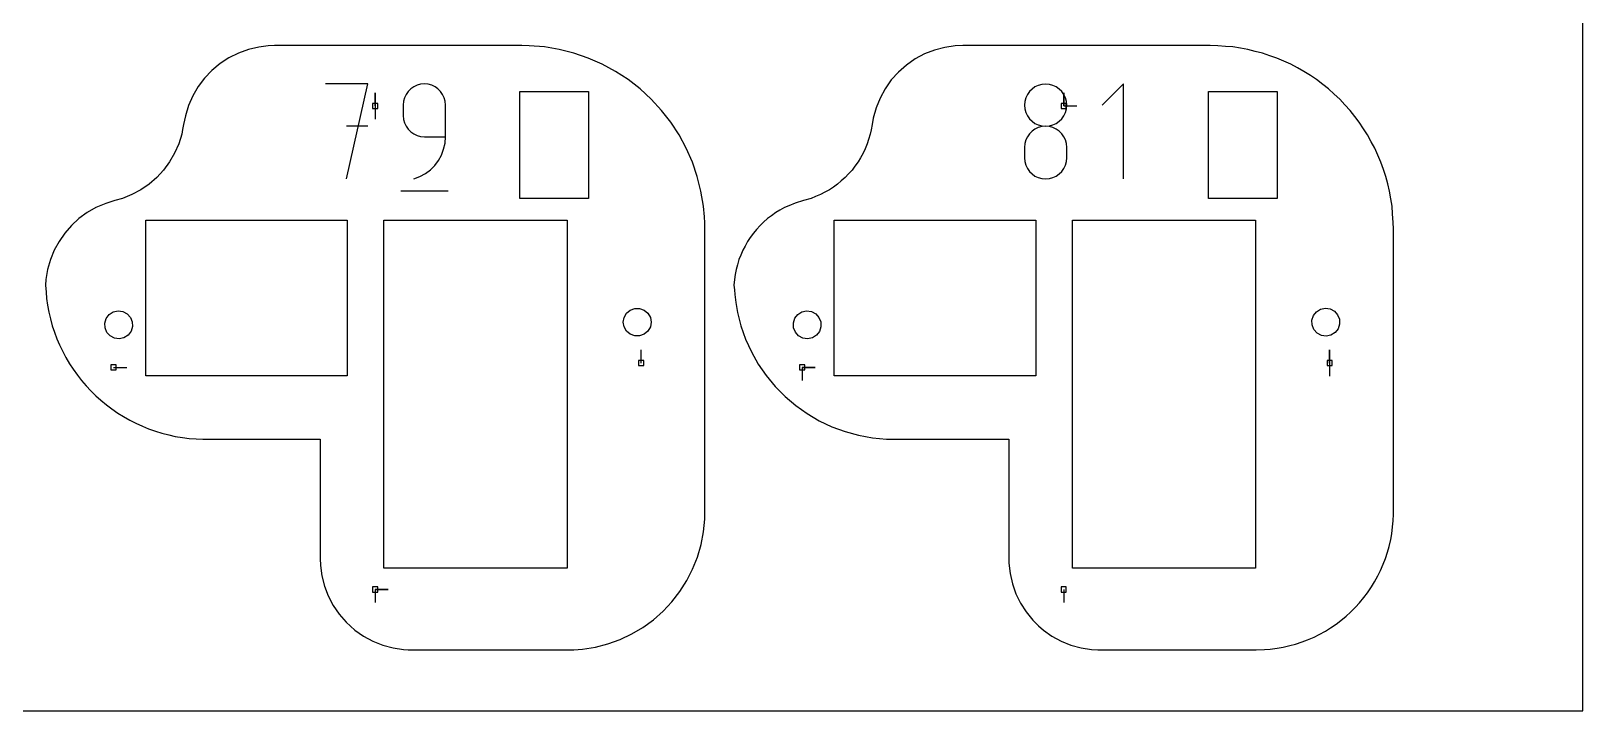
# Model space of a CAD drawing. Extents: x 0 to 400, y 0 to 400.
# Drawn here: x 230.6 to 400, y 0 to 74.3 of the extents above; entities that cross this region are included whole.
import ezdxf

# ---------------------------------------------------------------- set-up
doc = ezdxf.new("R2010")
doc.units = 0

msp = doc.modelspace()

# ---------------------------------------------------------------- linework, layer by layer
at = {"layer": 'annotation', "color": 1}
for p, q in [((267.33262, 68.474554), (262.722403, 68.474554)), ((265.027837, 58.107256), (267.33262, 68.474554)), ((272.039922, 67.932045), (271.762256, 67.654107)), ((272.361311, 68.159593), (272.039922, 67.932045)), ((272.719863, 68.330216), (272.361311, 68.159593)), ((273.109018, 68.437381), (272.719863, 68.330216)), ((273.522215, 68.474554), (273.109018, 68.437381)), ((273.936268, 68.437381), (273.522215, 68.474554)), ((273.522215, 68.474554), (273.522215, 68.474554)), ((274.325878, 68.330216), (273.936268, 68.437381)), ((274.684564, 68.159593), (274.325878, 68.330216)), ((275.005846, 67.932045), (274.684564, 68.159593)), ((275.283244, 67.654107), (275.005846, 67.932045)), ((339.858, 67.919938), (339.580388, 67.642544)), ((340.179368, 68.147156), (339.858, 67.919938)), ((340.537947, 68.317609), (340.179368, 68.147156)), ((340.927192, 68.424712), (340.537947, 68.317609)), ((341.340561, 68.461877), (340.927192, 68.424712)), ((341.753929, 68.424712), (341.340561, 68.461877)), ((341.340561, 68.461877), (341.340561, 68.461877)), ((342.143174, 68.317609), (341.753929, 68.424712)), ((342.501753, 68.147156), (342.143174, 68.317609)), ((342.823121, 67.919938), (342.501753, 68.147156)), ((343.100734, 67.642544), (342.823121, 67.919938)), ((349.835589, 68.474554), (347.530806, 66.169121)), ((349.835589, 58.107256), (349.835589, 68.474554)), ((268.150265, 66.067504), (268.150265, 67.496254)), ((268.150265, 66.067504), (268.150265, 67.496254)), ((268.150265, 67.496254), (268.150265, 66.067504)), ((271.257201, 66.583286), (271.220032, 66.169121)), ((271.220032, 66.169121), (271.220032, 65.016404)), ((271.364335, 66.973194), (271.257201, 66.583286)), ((271.534874, 67.332312), (271.364335, 66.973194)), ((271.762256, 67.654107), (271.534874, 67.332312)), ((275.510279, 67.332312), (275.283244, 67.654107)), ((275.680469, 66.973194), (275.510279, 67.332312)), ((275.787336, 66.583286), (275.680469, 66.973194)), ((275.824398, 66.169121), (275.787336, 66.583286)), ((275.824398, 62.711621), (275.824398, 66.169121)), ((275.824398, 66.169121), (275.824398, 66.169121)), ((339.075526, 66.575174), (339.038378, 66.162945)), ((339.038378, 66.162945), (339.038378, 66.162945)), ((339.038378, 66.162945), (339.075547, 65.74878)), ((339.182606, 66.963575), (339.075526, 66.575174)), ((339.353075, 67.321561), (339.182606, 66.963575)), ((339.580388, 67.642544), (339.353075, 67.321561)), ((343.328046, 67.321561), (343.100734, 67.642544)), ((343.313197, 66.067504), (343.313197, 67.496254)), ((343.313197, 66.067504), (343.313197, 67.496254)), ((343.313197, 67.496254), (343.313197, 66.067504)), ((343.498515, 66.963575), (343.328046, 67.321561)), ((343.605596, 66.575174), (343.498515, 66.963575)), ((343.605574, 65.74878), (343.642743, 66.162945)), ((343.642743, 66.162945), (343.605596, 66.575174)), ((343.642743, 66.162945), (343.642743, 66.162945)), ((268.150265, 66.067504), (268.150264, 64.638755)), ((271.220032, 65.016404), (271.220032, 65.016404)), ((271.220032, 65.016404), (271.257201, 64.602262)), ((271.257201, 64.602262), (271.364335, 64.212413)), ((339.075547, 65.74878), (339.182681, 65.358872)), ((339.182681, 65.358872), (339.353219, 64.999753)), ((339.353219, 64.999753), (339.580602, 64.677958)), ((339.580602, 64.677958), (339.858268, 64.40002)), ((339.858268, 64.40002), (340.179657, 64.172473)), ((342.501464, 64.172473), (342.822854, 64.40002)), ((342.822854, 64.40002), (343.10052, 64.677958)), ((343.10052, 64.677958), (343.327902, 64.999753)), ((343.313197, 66.067504), (344.741947, 66.067504)), ((343.327902, 64.999753), (343.49844, 65.358872)), ((343.49844, 65.358872), (343.605574, 65.74878)), ((267.33262, 63.857836), (265.027837, 63.857836)), ((271.364335, 64.212413), (271.534874, 63.853381)), ((271.534874, 63.853381), (271.762256, 63.531689)), ((271.762256, 63.531689), (272.039922, 63.253859)), ((272.039922, 63.253859), (272.361311, 63.026414)), ((272.361311, 63.026414), (272.719863, 62.855878)), ((272.719863, 62.855878), (273.109018, 62.748772)), ((273.109018, 62.748772), (273.522215, 62.711621)), ((273.522215, 62.711621), (275.824398, 62.711621)), ((275.773426, 62.012625), (275.824398, 62.711621)), ((339.353075, 62.715462), (339.182606, 62.356456)), ((339.580388, 63.037176), (339.353075, 62.715462)), ((339.858, 63.315059), (339.580388, 63.037176)), ((340.179368, 63.542573), (339.858, 63.315059)), ((340.537947, 63.71318), (340.179368, 63.542573)), ((340.179657, 64.172473), (340.538209, 64.00185)), ((340.927192, 63.820338), (340.537947, 63.71318)), ((340.538209, 64.00185), (340.927364, 63.894685)), ((341.340561, 63.857511), (340.927192, 63.820338)), ((340.927364, 63.894685), (341.340561, 63.857511)), ((341.340561, 63.857511), (341.753758, 63.894685)), ((341.753929, 63.82036), (341.340561, 63.857511)), ((341.340561, 63.857511), (341.340561, 63.857511)), ((341.340561, 63.857511), (341.340561, 63.857511)), ((341.753758, 63.894685), (342.142912, 64.00185)), ((342.143174, 63.713254), (341.753929, 63.82036)), ((342.142912, 64.00185), (342.501464, 64.172473)), ((342.501753, 63.542718), (342.143174, 63.713254)), ((342.823121, 63.315273), (342.501753, 63.542718)), ((343.100734, 63.037443), (342.823121, 63.315273)), ((343.328046, 62.715751), (343.100734, 63.037443)), ((343.498515, 62.356719), (343.328046, 62.715751)), ((275.38439, 60.704486), (275.624676, 61.340763)), ((275.624676, 61.340763), (275.773426, 62.012625)), ((339.075526, 61.966699), (339.038378, 61.552728)), ((339.038378, 61.552728), (339.038378, 60.405862)), ((339.182606, 62.356456), (339.075526, 61.966699)), ((343.605596, 61.96687), (343.498515, 62.356719)), ((343.642743, 61.552728), (343.605596, 61.96687)), ((343.642743, 60.405862), (343.642743, 61.552728)), ((343.642743, 61.552728), (343.642743, 61.552728)), ((274.176772, 59.093654), (274.654194, 59.572482)), ((274.654194, 59.572482), (275.058815, 60.112243)), ((275.058815, 60.112243), (275.38439, 60.704486)), ((339.038378, 60.405862), (339.038378, 60.405862)), ((339.038378, 60.405862), (339.075547, 59.991921)), ((339.075547, 59.991921), (339.182681, 59.60261)), ((339.182681, 59.60261), (339.353219, 59.244357)), ((343.327902, 59.244357), (343.49844, 59.60261)), ((343.49844, 59.60261), (343.605574, 59.991921)), ((343.605574, 59.991921), (343.642743, 60.405862)), ((272.370148, 58.107256), (273.028505, 58.352591)), ((272.370148, 58.107256), (272.370148, 58.107256)), ((273.028505, 58.352591), (273.632794, 58.684207)), ((273.632794, 58.684207), (274.176772, 59.093654)), ((339.353219, 59.244357), (339.580602, 58.923587)), ((339.580602, 58.923587), (339.858268, 58.646728)), ((339.858268, 58.646728), (340.179657, 58.420207)), ((340.179657, 58.420207), (340.538209, 58.250449)), ((340.538209, 58.250449), (340.927364, 58.143881)), ((340.927364, 58.143881), (341.340561, 58.10693)), ((341.340561, 58.10693), (341.753758, 58.143881)), ((341.340561, 58.10693), (341.340561, 58.10693)), ((341.753758, 58.143881), (342.142912, 58.250449)), ((342.142912, 58.250449), (342.501464, 58.420207)), ((342.501464, 58.420207), (342.822854, 58.646728)), ((342.822854, 58.646728), (343.10052, 58.923587)), ((343.10052, 58.923587), (343.327902, 59.244357)), ((270.932341, 56.811343), (276.11599, 56.811343)), ((297.183563, 38.000627), (297.183563, 39.429377)), ((372.346495, 38.000627), (372.346495, 39.429377)), ((372.346495, 38.000627), (372.346495, 39.429377)), ((372.346495, 39.429377), (372.346495, 38.000627)), ((239.593216, 37.524377), (241.021966, 37.524377)), ((314.756149, 37.524377), (316.184899, 37.524377)), ((314.756149, 37.524377), (316.184899, 37.524377)), ((316.184899, 37.524377), (314.756149, 37.524377)), ((314.756149, 37.524377), (314.756149, 36.095628)), ((372.346495, 38.000627), (372.346495, 36.571878)), ((268.150265, 13.2675), (268.150264, 11.838751)), ((268.150265, 13.2675), (269.579014, 13.2675)), ((268.150265, 13.2675), (269.579014, 13.2675)), ((269.579014, 13.2675), (268.150265, 13.2675)), ((343.313197, 13.2675), (343.313197, 11.838751))]:
    msp.add_line(p, q, dxfattribs=at)
at = {"layer": 'boundary', "color": 5}
for p, q in [((252.187667, 71.336766), (251.214742, 70.702725)), ((253.227622, 71.853569), (252.187667, 71.336766)), ((254.320542, 72.246146), (253.227622, 71.853569)), ((255.451646, 72.509188), (254.320542, 72.246146)), ((256.468329, 72.637993), (255.451646, 72.509188)), ((257.144229, 72.667505), (256.468329, 72.637993)), ((277.89599, 72.667505), (257.144229, 72.667505)), ((284.144228, 72.667505), (277.89599, 72.667505)), ((284.970728, 72.650421), (284.144228, 72.667505)), ((286.618083, 72.513917), (284.970728, 72.650421)), ((288.248533, 72.241844), (286.618083, 72.513917)), ((289.850955, 71.836057), (288.248533, 72.241844)), ((291.414389, 71.299329), (289.850955, 71.836057)), ((292.928159, 70.635325), (291.414389, 71.299329)), ((327.102185, 71.202822), (326.14649, 70.540847)), ((328.128269, 71.749369), (327.102185, 71.202822)), ((329.210866, 72.173102), (328.128269, 71.749369)), ((330.335335, 72.468285), (329.210866, 72.173102)), ((331.465491, 72.630755), (330.335335, 72.468285)), ((332.307162, 72.667505), (331.465491, 72.630755)), ((351.526485, 72.667505), (332.307162, 72.667505)), ((359.307161, 72.667505), (351.526485, 72.667505)), ((360.133661, 72.650421), (359.307161, 72.667505)), ((360.971067, 72.581032), (360.133661, 72.650421)), ((361.781016, 72.513917), (360.971067, 72.581032)), ((362.609828, 72.375613), (361.781016, 72.513917)), ((363.411466, 72.241844), (362.609828, 72.375613)), ((364.22603, 72.035569), (363.411466, 72.241844)), ((365.013887, 71.836057), (364.22603, 72.035569)), ((365.808633, 71.56322), (365.013887, 71.836057)), ((366.577322, 71.299329), (365.808633, 71.56322)), ((367.346822, 70.961794), (366.577322, 71.299329)), ((250.322004, 69.960023), (249.521523, 69.1187)), ((251.214742, 70.702725), (250.322004, 69.960023)), ((294.38193, 69.848585), (292.928159, 70.635325)), ((295.765766, 68.944479), (294.38193, 69.848585)), ((325.274108, 69.772401), (324.496833, 68.90787)), ((326.14649, 70.540847), (325.274108, 69.772401)), ((368.091092, 70.635325), (367.346822, 70.961794)), ((368.830092, 70.235399), (368.091092, 70.635325)), ((369.544863, 69.848585), (368.830092, 70.235399)), ((370.248313, 69.388998), (369.544863, 69.848585)), ((248.824126, 68.190137), (248.239246, 67.186892)), ((249.521523, 69.1187), (248.824126, 68.190137)), ((297.070211, 67.929189), (295.765766, 68.944479)), ((298.286363, 66.809641), (297.070211, 67.929189)), ((323.825181, 67.958952), (323.268234, 66.938477)), ((324.496833, 68.90787), (323.825181, 67.958952)), ((370.928699, 68.944479), (370.248313, 69.388998)), ((371.591792, 68.428373), (370.928699, 68.944479)), ((372.233144, 67.929189), (371.591792, 68.428373)), ((372.851354, 67.360085), (372.233144, 67.929189)), ((247.774789, 66.122525), (247.437038, 65.011439)), ((248.239246, 67.186892), (247.774789, 66.122525)), ((299.40591, 65.593491), (298.286363, 66.809641)), ((323.268234, 66.938477), (322.833522, 65.860239)), ((373.449295, 66.809641), (372.851354, 67.360085)), ((374.018399, 66.191431), (373.449295, 66.809641)), ((374.568843, 65.593491), (374.018399, 66.191431)), ((247.437038, 65.011439), (247.240821, 64.054045)), ((300.421048, 64.289262), (299.40591, 65.593491)), ((322.526925, 64.738831), (322.403754, 64.054045)), ((322.833522, 65.860239), (322.526925, 64.738831)), ((375.084863, 64.93052), (374.568843, 65.593491)), ((375.583991, 64.289246), (375.084863, 64.93052)), ((247.028434, 62.97398), (246.698625, 61.923805)), ((247.130808, 63.491562), (247.028434, 62.97398)), ((247.240821, 64.054045), (247.130808, 63.491562)), ((301.325306, 62.905209), (300.421048, 64.289262)), ((302.112047, 61.451438), (301.325306, 62.905209)), ((322.191367, 62.97398), (322.019397, 62.426395)), ((322.286552, 63.454802), (322.191367, 62.97398)), ((322.403754, 64.054045), (322.286552, 63.454802)), ((376.043665, 63.585674), (375.583991, 64.289246)), ((376.488239, 62.905209), (376.043665, 63.585674)), ((376.888165, 62.166209), (376.488239, 62.905209)), ((246.698625, 61.923805), (246.255389, 60.91624)), ((302.776049, 59.937666), (302.112047, 61.451438)), ((321.630444, 61.398438), (321.418322, 60.91624)), ((321.861557, 61.923805), (321.630444, 61.398438)), ((322.019397, 62.426395), (321.861557, 61.923805)), ((377.274979, 61.451438), (376.888165, 62.166209)), ((377.612514, 60.681937), (377.274979, 61.451438)), ((245.704099, 59.963494), (245.051441, 59.07711)), ((246.255389, 60.91624), (245.704099, 59.963494)), ((303.312776, 58.374231), (302.776049, 59.937666)), ((320.526721, 59.501314), (320.214374, 59.07711)), ((320.867032, 59.963494), (320.526721, 59.501314)), ((321.130867, 60.419457), (320.867032, 59.963494)), ((321.418322, 60.91624), (321.130867, 60.419457)), ((377.938982, 59.937666), (377.612514, 60.681937)), ((378.211818, 59.14292), (377.938982, 59.937666)), ((244.305314, 58.26783), (243.474757, 57.545455)), ((245.051441, 59.07711), (244.305314, 58.26783)), ((303.718566, 56.771812), (303.312776, 58.374231)), ((319.035176, 57.891167), (318.63769, 57.545455)), ((319.468247, 58.26783), (319.035176, 57.891167)), ((319.825327, 58.655133), (319.468247, 58.26783)), ((320.214374, 59.07711), (319.825327, 58.655133)), ((378.475708, 58.374231), (378.211818, 59.14292)), ((378.681985, 57.559668), (378.475708, 58.374231)), ((240.581544, 55.981426), (239.740825, 55.733697)), ((241.601525, 56.395288), (240.581544, 55.981426)), ((242.569837, 56.918745), (241.601525, 56.395288)), ((243.474757, 57.545455), (242.569837, 56.918745)), ((303.99064, 55.141358), (303.718566, 56.771812)), ((315.744477, 55.981426), (314.903758, 55.733697)), ((316.232616, 56.179491), (315.744477, 55.981426)), ((316.764457, 56.395288), (316.232616, 56.179491)), ((317.22787, 56.645803), (316.764457, 56.395288)), ((317.73277, 56.918745), (317.22787, 56.645803)), ((318.165844, 57.218674), (317.73277, 56.918745)), ((318.63769, 57.545455), (318.165844, 57.218674)), ((378.881499, 56.771812), (378.681985, 57.559668)), ((379.019803, 55.942998), (378.881499, 56.771812)), ((379.153572, 55.141358), (379.019803, 55.942998)), ((236.708089, 54.420165), (235.814323, 53.768406)), ((237.668371, 54.969221), (236.708089, 54.420165)), ((238.74794, 55.428679), (237.668371, 54.969221)), ((239.740825, 55.733697), (238.74794, 55.428679)), ((304.087327, 53.974483), (303.99064, 55.141358)), ((311.871021, 54.420165), (311.404992, 54.080323)), ((312.330591, 54.682931), (311.871021, 54.420165)), ((312.831303, 54.969221), (312.330591, 54.682931)), ((313.317084, 55.179622), (312.831303, 54.969221)), ((313.984193, 55.451204), (313.317084, 55.179622)), ((314.903758, 55.733697), (313.984193, 55.451204)), ((379.22296, 54.303954), (379.153572, 55.141358)), ((379.292968, 53.353959), (379.22296, 54.303954)), ((234.998012, 53.02192), (234.269142, 52.189843)), ((235.814323, 53.768406), (234.998012, 53.02192)), ((304.131175, 53.298859), (304.087327, 53.974483)), ((304.144231, 52.667505), (304.131175, 53.298859)), ((304.144231, 48.370631), (304.144231, 52.667505)), ((309.780895, 52.588056), (309.432074, 52.189843)), ((310.160945, 53.02192), (309.780895, 52.588056)), ((310.551613, 53.379171), (310.160945, 53.02192)), ((310.977256, 53.768406), (310.551613, 53.379171)), ((311.404992, 54.080323), (310.977256, 53.768406)), ((379.307164, 52.667505), (379.292968, 53.353959)), ((379.307164, 47.995631), (379.307164, 52.667505)), ((233.636628, 51.282353), (233.10822, 50.310556)), ((234.269142, 52.189843), (233.636628, 51.282353)), ((308.799561, 51.282353), (308.524037, 50.775636)), ((309.102268, 51.716657), (308.799561, 51.282353)), ((309.432074, 52.189843), (309.102268, 51.716657)), ((232.690374, 49.286343), (232.388206, 48.222245)), ((233.10822, 50.310556), (232.690374, 49.286343)), ((307.853307, 49.286343), (307.69575, 48.731499)), ((308.053279, 49.776508), (307.853307, 49.286343)), ((308.271153, 50.310556), (308.053279, 49.776508)), ((308.524037, 50.775636), (308.271153, 50.310556)), ((232.388206, 48.222245), (232.205411, 47.131285)), ((304.144231, 41.589379), (304.144231, 48.370631)), ((307.455825, 47.653394), (307.368344, 47.131285)), ((307.551139, 48.222245), (307.455825, 47.653394)), ((307.69575, 48.731499), (307.551139, 48.222245)), ((379.307163, 43.328015), (379.307164, 47.995631)), ((232.205411, 47.131285), (232.156298, 46.517844)), ((232.156298, 46.517844), (232.217634, 45.750202)), ((232.217634, 45.750202), (232.275023, 45.031969)), ((307.368344, 47.131285), (307.319231, 46.517844)), ((307.319231, 46.517844), (307.360785, 45.997778)), ((307.360785, 45.997778), (307.40234, 45.477711)), ((232.275023, 45.031969), (232.393324, 44.321225)), ((232.393324, 44.321225), (232.524706, 43.538257)), ((307.40234, 45.477711), (307.511374, 44.590875)), ((307.511374, 44.590875), (307.689394, 43.529975)), ((232.524706, 43.538257), (232.703062, 42.840158)), ((232.703062, 42.840158), (232.904372, 42.066082)), ((307.689394, 43.529975), (308.072852, 42.047877)), ((379.305243, 21.506262), (379.307163, 43.328015)), ((232.904372, 42.066082), (233.141493, 41.385695)), ((233.141493, 41.385695), (233.410424, 40.63244)), ((304.142836, 21.550375), (304.144231, 41.589379)), ((308.072852, 42.047877), (308.584406, 40.604984)), ((233.410424, 40.63244), (233.704587, 39.974699)), ((233.704587, 39.974699), (234.03904, 39.248159)), ((234.03904, 39.248159), (234.38811, 38.617839)), ((308.584406, 40.604984), (309.220139, 39.212343)), ((309.220139, 39.212343), (309.975177, 37.880624)), ((234.38811, 38.617839), (234.785463, 37.923702)), ((234.785463, 37.923702), (235.186903, 37.325373)), ((235.186903, 37.325373), (235.644053, 36.669071)), ((309.975177, 37.880624), (310.84374, 36.620024)), ((235.644053, 36.669071), (236.094958, 36.107075)), ((236.094958, 36.107075), (236.608322, 35.493743)), ((310.84374, 36.620024), (311.81917, 35.440197)), ((236.608322, 35.493743), (237.105414, 34.972159)), ((237.105414, 34.972159), (237.670975, 34.406599)), ((237.670975, 34.406599), (238.210655, 33.92921)), ((238.210655, 33.92921), (238.823986, 33.415847)), ((311.81917, 35.440197), (312.893988, 34.35018)), ((312.893988, 34.35018), (314.059964, 33.358315)), ((238.823986, 33.415847), (239.402332, 32.986116)), ((239.402332, 32.986116), (240.058636, 32.528968)), ((240.058636, 32.528968), (240.671455, 32.150013)), ((314.059964, 33.358315), (315.308164, 32.472197)), ((315.308164, 32.472197), (316.629021, 31.69861)), ((240.671455, 32.150013), (241.365591, 31.752659)), ((241.365591, 31.752659), (242.008437, 31.427232)), ((242.008437, 31.427232), (242.734977, 31.092779)), ((242.734977, 31.092779), (243.403183, 30.823238)), ((243.403183, 30.823238), (244.156438, 30.554307)), ((244.156438, 30.554307), (244.845158, 30.342609)), ((316.629021, 31.69861), (318.012417, 31.043473)), ((318.012417, 31.043473), (319.44775, 30.511799)), ((319.44775, 30.511799), (320.924029, 30.107653)), ((244.845158, 30.342609), (245.619235, 30.141302)), ((245.619235, 30.141302), (246.323474, 29.988982)), ((246.323474, 29.988982), (247.112311, 29.856877)), ((247.112311, 29.856877), (247.826957, 29.765042)), ((247.826957, 29.765042), (248.624384, 29.70317)), ((248.624384, 29.70317), (249.344253, 29.672482)), ((249.344253, 29.672482), (255.488443, 29.667503)), ((255.488443, 29.667503), (262.14423, 29.667503)), ((262.14423, 29.667503), (262.14423, 27.00519)), ((320.924029, 30.107653), (322.429939, 29.834123)), ((322.429939, 29.834123), (323.953945, 29.693294)), ((323.953945, 29.693294), (324.807162, 29.667503)), ((324.807162, 29.667503), (332.725905, 29.667503)), ((332.725905, 29.667503), (337.307162, 29.667503)), ((337.307162, 29.667503), (337.307162, 27.835001)), ((337.307162, 27.835001), (337.307162, 19.599508)), ((262.14423, 27.00519), (262.14423, 20.927208)), ((262.14423, 20.927208), (262.14423, 16.667503)), ((303.986818, 19.551404), (304.119444, 20.957488)), ((304.119444, 20.957488), (304.142836, 21.550375)), ((379.224158, 20.10426), (379.270157, 20.747407)), ((379.270157, 20.747407), (379.305243, 21.506262)), ((303.722433, 18.163989), (303.986818, 19.551404)), ((337.307162, 19.599508), (337.307162, 16.667503)), ((378.838357, 17.976529), (379.012284, 18.716016)), ((379.012284, 18.716016), (379.119207, 19.351878)), ((379.119207, 19.351878), (379.224158, 20.10426)), ((303.328623, 16.807562), (303.722433, 18.163989)), ((378.430056, 16.633428), (378.671471, 17.35371)), ((378.671471, 17.35371), (378.838357, 17.976529)), ((262.14423, 16.667503), (262.177553, 15.904287)), ((262.177553, 15.904287), (262.332958, 14.757523)), ((302.167811, 14.23548), (302.808884, 15.49417)), ((302.808884, 15.49417), (303.328623, 16.807562)), ((337.307162, 16.667503), (337.330099, 16.142172)), ((337.330099, 16.142172), (337.456665, 15.003862)), ((377.616143, 14.754372), (377.897882, 15.334354)), ((377.897882, 15.334354), (378.204726, 16.029293)), ((378.204726, 16.029293), (378.430056, 16.633428)), ((262.332958, 14.757523), (262.619874, 13.636449)), ((262.619874, 13.636449), (263.034441, 12.556108)), ((301.411096, 13.042669), (302.167811, 14.23548)), ((337.456665, 15.003862), (337.712701, 13.887622)), ((337.712701, 13.887622), (338.094815, 12.808141)), ((376.910893, 13.54014), (377.246486, 14.090715)), ((377.246486, 14.090715), (377.616143, 14.754372)), ((263.034441, 12.556108), (263.571092, 11.530972)), ((299.578556, 10.896405), (300.545451, 11.926339)), ((300.545451, 11.926339), (301.411096, 13.042669)), ((338.094815, 12.808141), (338.597957, 11.779605)), ((375.609863, 11.8128), (376.095171, 12.397237)), ((376.095171, 12.397237), (376.481578, 12.913416)), ((376.481578, 12.913416), (376.910893, 13.54014)), ((263.571092, 11.530972), (264.222617, 10.574792)), ((264.222617, 10.574792), (264.980271, 9.700381)), ((298.518984, 9.962017), (299.578556, 10.896405)), ((338.597957, 11.779605), (339.215483, 10.815537)), ((339.215483, 10.815537), (339.939248, 9.928606)), ((373.577428, 9.879492), (374.161864, 10.364799)), ((374.161864, 10.364799), (374.638977, 10.798523)), ((374.638977, 10.798523), (375.176141, 11.335687)), ((375.176141, 11.335687), (375.609863, 11.8128)), ((264.980271, 9.700381), (265.937829, 8.826558)), ((265.937829, 8.826558), (266.885693, 8.161796)), ((296.160176, 8.412166), (297.376139, 9.131476)), ((297.376139, 9.131476), (298.518984, 9.962017)), ((339.939248, 9.928606), (340.568265, 9.299591)), ((340.568265, 9.299591), (341.091879, 8.833612)), ((341.091879, 8.833612), (342.029368, 8.173785)), ((371.220292, 8.358521), (371.88395, 8.728176)), ((371.88395, 8.728176), (372.434522, 9.063768)), ((372.434522, 9.063768), (373.061247, 9.493085)), ((373.061247, 9.493085), (373.577428, 9.879492)), ((266.885693, 8.161796), (267.904042, 7.611064)), ((267.904042, 7.611064), (268.979222, 7.181735)), ((268.979222, 7.181735), (270.096815, 6.87958)), ((270.096815, 6.87958), (271.241833, 6.708641)), ((290.788627, 6.759115), (292.184128, 6.980256)), ((292.184128, 6.980256), (293.552595, 7.331752)), ((293.552595, 7.331752), (294.881875, 7.810473)), ((294.881875, 7.810473), (296.160176, 8.412166)), ((342.029368, 8.173785), (343.036226, 7.625636)), ((343.036226, 7.625636), (344.099209, 7.196364)), ((344.099209, 7.196364), (345.204331, 6.891625)), ((345.204331, 6.891625), (346.337052, 6.715416)), ((365.870404, 6.750505), (366.622786, 6.855457)), ((366.622786, 6.855457), (367.258649, 6.96238)), ((367.258649, 6.96238), (367.998136, 7.136307)), ((367.998136, 7.136307), (368.620955, 7.303191)), ((368.620955, 7.303191), (369.341237, 7.544606)), ((369.341237, 7.544606), (369.945372, 7.769937)), ((369.945372, 7.769937), (370.640311, 8.076782)), ((370.640311, 8.076782), (371.220292, 8.358521)), ((271.241833, 6.708641), (271.762623, 6.684162)), ((271.762623, 6.684162), (285.422546, 6.6675)), ((285.422546, 6.6675), (289.144228, 6.6675)), ((289.144228, 6.6675), (289.854245, 6.692286)), ((289.854245, 6.692286), (290.788627, 6.759115)), ((346.337052, 6.715416), (347.044498, 6.678969)), ((347.044498, 6.678969), (361.745483, 6.6675)), ((361.745483, 6.6675), (364.30716, 6.6675)), ((364.30716, 6.6675), (365.227258, 6.704505)), ((365.227258, 6.704505), (365.870404, 6.750505))]:
    msp.add_line(p, q, dxfattribs=at)
at = {"layer": 'frame', "color": 5}
for p, q in [((400, 0), (400, 400)), ((0, 0), (400, 0))]:
    msp.add_line(p, q, dxfattribs=at)
at = {"layer": 'hole', "color": 5}
for p, q in [((268.436015, 66.353254), (267.864515, 66.353254)), ((267.864515, 66.353254), (267.864515, 65.781754)), ((268.436015, 65.781754), (268.436015, 66.353254)), ((283.944228, 59.193921), (283.944228, 67.667507)), ((283.944228, 67.667507), (289.376014, 67.667507)), ((289.376014, 67.667507), (291.444229, 67.667507)), ((291.444229, 67.667507), (291.444229, 64.825518)), ((343.598947, 66.353254), (343.027447, 66.353254)), ((343.027447, 66.353254), (343.027447, 65.781754)), ((343.598947, 65.781754), (343.598947, 66.353254)), ((359.10716, 59.985229), (359.10716, 67.667507)), ((359.10716, 67.667507), (364.031698, 67.667507)), ((364.031698, 67.667507), (366.607161, 67.667507)), ((366.607161, 67.667507), (366.607161, 64.128495)), ((267.864515, 65.781754), (268.436015, 65.781754)), ((291.444229, 64.825518), (291.444229, 55.967507)), ((343.027447, 65.781754), (343.598947, 65.781754)), ((366.607161, 64.128495), (366.607161, 55.967507)), ((359.10716, 55.967507), (359.10716, 59.985229)), ((283.944228, 55.967507), (283.944228, 59.193921)), ((289.376014, 55.967507), (283.944228, 55.967507)), ((291.444229, 55.967507), (289.376014, 55.967507)), ((364.031698, 55.967507), (359.10716, 55.967507)), ((366.607161, 55.967507), (364.031698, 55.967507)), ((243.099077, 52.544493), (243.099077, 53.608432)), ((243.099077, 53.608432), (247.121277, 53.608432)), ((243.099077, 38.33823), (243.099077, 52.544493)), ((247.121277, 53.608432), (257.392777, 53.608432)), ((257.392777, 53.608432), (263.154525, 53.608432)), ((263.154525, 53.608432), (265.099079, 53.608432)), ((265.099079, 53.608432), (265.099079, 43.967463)), ((269.099077, 46.662281), (269.099077, 53.608432)), ((269.099077, 53.608432), (281.974822, 53.608432)), ((281.974822, 53.608432), (289.099079, 53.608432)), ((289.099079, 53.608432), (289.099079, 46.662281)), ((318.26201, 52.867428), (318.26201, 53.608432)), ((318.26201, 53.608432), (321.063359, 53.608432)), ((318.26201, 37.813187), (318.26201, 52.867428)), ((321.063359, 53.608432), (333.854038, 53.608432)), ((333.854038, 53.608432), (337.840538, 53.608432)), ((337.840538, 53.608432), (340.262012, 53.608432)), ((340.262012, 53.608432), (340.262012, 41.602927)), ((344.26201, 49.741228), (344.26201, 53.608432)), ((344.26201, 53.608432), (360.295649, 53.608432)), ((360.295649, 53.608432), (364.262012, 53.608432)), ((364.262012, 53.608432), (364.262012, 49.741228)), ((344.26201, 19.277312), (344.26201, 49.741228)), ((364.262012, 49.741228), (364.262012, 19.277312)), ((269.099077, 22.198365), (269.099077, 46.662281)), ((289.099079, 46.662281), (289.099079, 22.198365)), ((238.636379, 42.363522), (238.794354, 42.867416)), ((238.660271, 41.835986), (238.636379, 42.363522)), ((238.794354, 42.867416), (239.115148, 43.286891)), ((239.115148, 43.286891), (239.56006, 43.571351)), ((239.56006, 43.571351), (240.075434, 43.686486)), ((240.075434, 43.686486), (240.599107, 43.61841)), ((240.599107, 43.61841), (241.067912, 43.375334)), ((241.067912, 43.375334), (241.425309, 42.986575)), ((241.425309, 42.986575), (241.628192, 42.499024)), ((241.628192, 42.499024), (241.652083, 41.971488)), ((265.099079, 43.967463), (265.099079, 36.608431)), ((295.231642, 42.463507), (295.323612, 42.985088)), ((295.323612, 41.941927), (295.231642, 42.463507)), ((295.323612, 42.985088), (295.588426, 43.44376)), ((295.588426, 43.44376), (295.994142, 43.784197)), ((295.994142, 43.784197), (296.491827, 43.96534)), ((296.491827, 43.96534), (297.021454, 43.96534)), ((297.021454, 43.96534), (297.51914, 43.784196)), ((297.51914, 43.784196), (297.92486, 43.44376)), ((297.92486, 43.44376), (298.189674, 42.985088)), ((298.189674, 42.985088), (298.281644, 42.463507)), ((298.281644, 42.463507), (298.189674, 41.941927)), ((313.80054, 42.377565), (313.963244, 42.880192)), ((313.819555, 41.849603), (313.80054, 42.377565)), ((313.963244, 42.880192), (314.288049, 43.296859)), ((314.288049, 43.296859), (314.735769, 43.577309)), ((314.735769, 43.577309), (315.25241, 43.687714)), ((315.25241, 43.687714), (315.775657, 43.614762)), ((315.775657, 43.614762), (316.242393, 43.367248)), ((316.242393, 43.367248), (316.596327, 42.975027)), ((316.596327, 42.975027), (316.794773, 42.485408)), ((316.794773, 42.485408), (316.813787, 41.957445)), ((370.413919, 42.684648), (370.58036, 43.186275)), ((370.429087, 42.156348), (370.413919, 42.684648)), ((370.58036, 43.186275), (370.908323, 43.600725)), ((370.908323, 43.600725), (371.358258, 43.878011)), ((371.358258, 43.878011), (371.8759, 43.984687)), ((371.8759, 43.984687), (372.398809, 43.907885)), ((372.398809, 43.907885), (372.863912, 43.65687)), ((372.863912, 43.65687), (373.215118, 43.26192)), ((373.215118, 43.26192), (373.41006, 42.770667)), ((373.41006, 42.770667), (373.425228, 42.242367)), ((238.863151, 41.348435), (238.660271, 41.835986)), ((239.22055, 40.959676), (238.863151, 41.348435)), ((239.689354, 40.7166), (239.22055, 40.959676)), ((240.213027, 40.648524), (239.689354, 40.7166)), ((240.728402, 40.763659), (240.213027, 40.648524)), ((241.173314, 41.048119), (240.728402, 40.763659)), ((241.494106, 41.467594), (241.173314, 41.048119)), ((241.652083, 41.971488), (241.494106, 41.467594)), ((295.588426, 41.483256), (295.323612, 41.941927)), ((295.994142, 41.142819), (295.588426, 41.483256)), ((296.491827, 40.961675), (295.994142, 41.142819)), ((297.021455, 40.961675), (296.491827, 40.961675)), ((297.51914, 41.142819), (297.021455, 40.961675)), ((297.92486, 41.483256), (297.51914, 41.142819)), ((298.189674, 41.941927), (297.92486, 41.483256)), ((314.017998, 41.359983), (313.819555, 41.849603)), ((314.371935, 40.967762), (314.017998, 41.359983)), ((314.83867, 40.720248), (314.371935, 40.967762)), ((315.361917, 40.647295), (314.83867, 40.720248)), ((315.878558, 40.757701), (315.361917, 40.647295)), ((316.326279, 41.038151), (315.878558, 40.757701)), ((316.651081, 41.454818), (316.326279, 41.038151)), ((316.813787, 41.957445), (316.651081, 41.454818)), ((340.262012, 41.602927), (340.262012, 36.608431)), ((370.624033, 41.665096), (370.429087, 42.156348)), ((370.975234, 41.270144), (370.624033, 41.665096)), ((371.440337, 41.019129), (370.975234, 41.270144)), ((371.963247, 40.942328), (371.440337, 41.019129)), ((372.480888, 41.049004), (371.963247, 40.942328)), ((372.930824, 41.326289), (372.480888, 41.049004)), ((373.258791, 41.740741), (372.930824, 41.326289)), ((373.425228, 42.242367), (373.258791, 41.740741)), ((239.878966, 37.810127), (239.307466, 37.810127)), ((239.307466, 37.810127), (239.307466, 37.238627)), ((239.878966, 37.238627), (239.878966, 37.810127)), ((243.099077, 36.608431), (243.099077, 38.33823)), ((297.469313, 38.286377), (296.897813, 38.286377)), ((296.897813, 38.286377), (296.897813, 37.714877)), ((296.897813, 37.714877), (297.469313, 37.714877)), ((297.469313, 37.714877), (297.469313, 38.286377)), ((315.041899, 37.810127), (314.470399, 37.810127)), ((314.470399, 37.810127), (314.470399, 37.238627)), ((315.041899, 37.238627), (315.041899, 37.810127)), ((318.26201, 36.608431), (318.26201, 37.813187)), ((372.632245, 38.286377), (372.060745, 38.286377)), ((372.060745, 38.286377), (372.060745, 37.714877)), ((372.060745, 37.714877), (372.632245, 37.714877)), ((372.632245, 37.714877), (372.632245, 38.286377)), ((239.307466, 37.238627), (239.878966, 37.238627)), ((247.121278, 36.608431), (243.099077, 36.608431)), ((258.15625, 36.608431), (247.121278, 36.608431)), ((258.309865, 36.608431), (258.15625, 36.608431)), ((263.937359, 36.608431), (258.309865, 36.608431)), ((265.099079, 36.608431), (263.937359, 36.608431)), ((314.470399, 37.238627), (315.041899, 37.238627)), ((321.063359, 36.608431), (318.26201, 36.608431)), ((334.804759, 36.608431), (321.063359, 36.608431)), ((334.99605, 36.608431), (334.804759, 36.608431)), ((338.81537, 36.608431), (334.99605, 36.608431)), ((340.262012, 36.608431), (338.81537, 36.608431)), ((269.099077, 20.595407), (269.099077, 22.198365)), ((289.099079, 22.198365), (289.099079, 20.595407)), ((269.099077, 15.608427), (269.099077, 20.595407)), ((289.099079, 20.595407), (289.099079, 15.608427)), ((344.26201, 18.384881), (344.26201, 19.277312)), ((364.262012, 19.277312), (364.262012, 18.384881)), ((344.26201, 15.608427), (344.26201, 18.384881)), ((364.262012, 18.384881), (364.262012, 15.608427)), ((276.223334, 15.608427), (269.099077, 15.608427)), ((289.099079, 15.608427), (276.223334, 15.608427)), ((348.228372, 15.608427), (344.26201, 15.608427)), ((364.262012, 15.608427), (348.228372, 15.608427)), ((268.436015, 13.55325), (267.864515, 13.55325)), ((267.864515, 13.55325), (267.864515, 12.98175)), ((267.864515, 12.98175), (268.436015, 12.98175)), ((268.436015, 12.98175), (268.436015, 13.55325)), ((343.598947, 13.55325), (343.027447, 13.55325)), ((343.027447, 13.55325), (343.027447, 12.98175)), ((343.027447, 12.98175), (343.598947, 12.98175)), ((343.598947, 12.98175), (343.598947, 13.55325))]:
    msp.add_line(p, q, dxfattribs=at)

doc.saveas('drawing.dxf')
